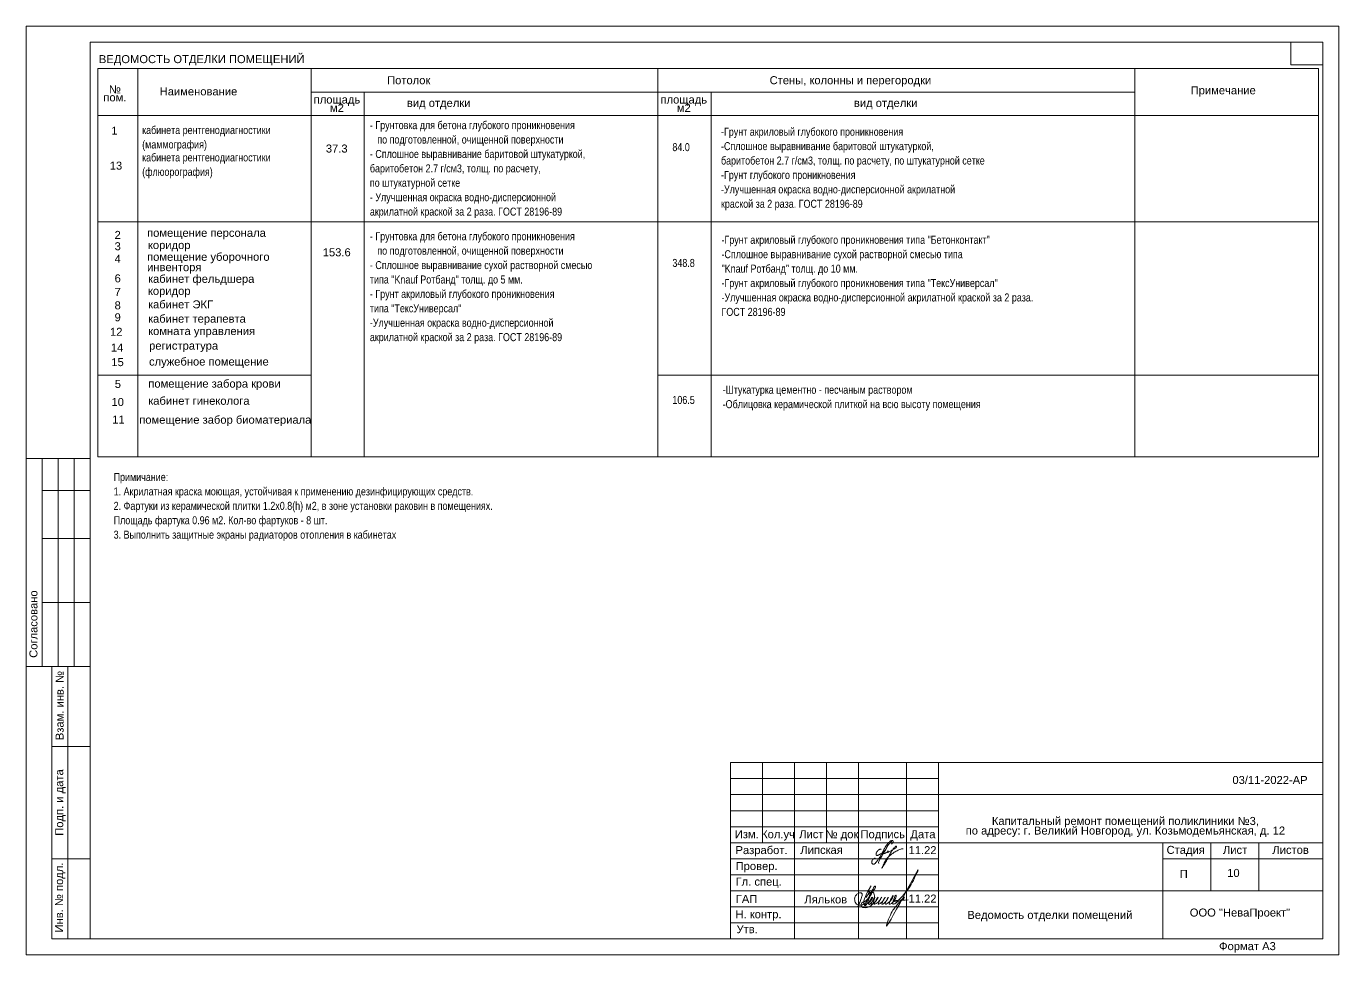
# Model space of a CAD drawing. Header units: metres. Extents: x 14591 to 15202, y 5442 to 5571.
# Drawn here: x 15006.55 to 15047.55, y 5478.61 to 5507.61 of the extents above; entities that cross this region are included whole.
import ezdxf
from ezdxf.enums import TextEntityAlignment as Align

# ---------------------------------------------------------------- set-up
doc = ezdxf.new("R2010")
doc.units = ezdxf.units.M
doc.header["$MEASUREMENT"] = 0
doc.linetypes.add('DGN Style 4', pattern=[5.601258, 2.79888, -1.39944, 0.003499, -1.39944])
for name, color, linetype, lineweight in [('Level 1', 7, 'Continuous', 0), ('Level 50', 7, 'Continuous', 0), ('Level 63', 7, 'Continuous', 0), ('Стены', 7, 'Continuous', 13)]:
    doc.layers.add(name, color=color, linetype=linetype, lineweight=lineweight)
doc.styles.add('ARIAL', font='arial.ttf')
doc.styles.add('MONOTXT', font='monotxt.shx', dxfattribs={"width": 0.8, "height": 0.5})
doc.styles.get("Standard").update_dxf_attribs({"font": 'txt.shx', "height": 0.0025})
doc.styles.add('Style-Arial', font='arial.ttf')

# ---------------------------------------------------------------- blocks, each defined once
blk = doc.blocks.new('*U287')
at = {"layer": 'Level 50', "color": 7, "linetype": 'Continuous', "lineweight": 0}
for p, q in [((-20.487, 14.5), (20.513, 14.5)), ((-20.487, -14.5), (-20.487, 14.5)), ((20.513, 14.5), (20.513, -14.5)), ((20.513, -14.5), (-20.487, -14.5))]:
    blk.add_line(p, q, dxfattribs=at)
at = {"layer": 'Level 50', "color": 7, "linetype": 'Continuous', "lineweight": 13}
for p, q in [((-18.487, 14), (20.013, 14)), ((-18.487, 14), (-18.487, -14)), ((19.013, 14), (19.013, 13.3)), ((20.013, 14), (20.013, -14)), ((19.013, 13.3), (20.013, 13.3)), ((-18.926, -14), (20.013, -14))]:
    blk.add_line(p, q, dxfattribs=at)
at = {"layer": 'Level 63', "color": 7, "linetype": 'Continuous', "lineweight": 13}
for p, q in [((-20.487, 1), (-18.487, 1)), ((-20.487, 1), (-20.487, -5.5)), ((-19.987, 1), (-19.987, -5.5)), ((-19.487, 1), (-19.487, -5.5)), ((-18.987, 1), (-18.987, -5.5)), ((-19.987, 0), (-18.487, 0)), ((-19.987, -1.5), (-18.487, -1.5)), ((-19.987, -3.5), (-18.487, -3.5)), ((-20.487, -5.5), (-18.487, -5.5)), ((-19.687, -5.5), (-18.487, -5.5)), ((-19.187, -14), (-19.187, -5.5)), ((-19.687, -8), (-18.487, -8)), ((1.513, -8.5), (20.013, -8.5)), ((1.513, -8.5), (1.513, -14)), ((2.513, -8.5), (2.513, -11)), ((3.513, -8.5), (3.513, -14)), ((4.513, -8.5), (4.513, -11)), ((5.513, -8.5), (5.513, -14)), ((7.013, -8.5), (7.013, -14)), ((8.013, -8.5), (8.013, -14)), ((8.013, -9.5), (20.013, -9.5)), ((1.513, -10.5), (8.013, -10.5)), ((1.513, -11), (8.013, -11)), ((8.013, -11), (20.013, -11)), ((-19.687, -11.5), (-18.487, -11.5)), ((15.013, -11.5), (20.013, -11.5)), ((8.013, -12.5), (20.013, -12.5))]:
    blk.add_line(p, q, dxfattribs=at)
at = {"layer": 'Level 63', "color": 7, "linetype": 'Continuous', "lineweight": 0}
for p, q in [((1.513, -9), (8.013, -9)), ((1.513, -9.5), (8.013, -9.5)), ((1.513, -10), (8.013, -10)), ((1.513, -11.5), (8.013, -11.5)), ((1.513, -12), (8.013, -12)), ((1.513, -12.5), (8.013, -12.5)), ((1.513, -13), (8.013, -13)), ((1.513, -13.5), (8.013, -13.5))]:
    blk.add_line(p, q, dxfattribs=at)
at = {"layer": 'Level 63', "color": 7, "linetype": 'Continuous', "lineweight": 13, "flags": 128}
for points in [[(-18.487, -14), (-19.687, -14), (-19.687, -5.5)], [(15.013, -11), (15.013, -14)], [(16.513, -11), (16.513, -12.5)], [(18.013, -11), (18.013, -12.5)]]:
    blk.add_lwpolyline(points, dxfattribs=at)
at = {"color": 7, "linetype": 'Continuous', "lineweight": 13, "style": 'Style-Arial'}
blk.add_text('ООО "НеваПроект"', height=0.25, dxfattribs=at).set_placement((15.859, -13.057), align=Align.TOP_LEFT)
at = {"layer": 'Level 63', "color": 7, "linetype": 'Continuous', "lineweight": 0, "style": 'Style-Arial'}
for s, p in [('Согласовано', (-20.263, -4.173)), ('Взам. инв. №', (-19.445, -6.716)), ('Подп. и дата', (-19.457, -9.745)), ('Инв. № подл.', (-19.462, -12.713))]:
    blk.add_text(s, height=0.25002, rotation=90, dxfattribs=at).set_placement(p, align=Align.MIDDLE_CENTER)
for s, p in [('Изм.', (2.02, -10.735)), ('Кол.уч', (2.997, -10.735)), ('Лист', (4.036, -10.735)), ('№ док', (4.994, -10.735)), ('Подпись', (6.268, -10.735)), ('Дата', (7.524, -10.735)), ('Разработ.', (2.482, -11.231)), ('Стадия', (15.731, -11.225)), ('Лист', (17.276, -11.225)), ('Листов', (19.009, -11.225)), ('Провер.', (2.327, -11.729)), ('Гл. спец.', (2.393, -12.216)), ('ГАП', (2.014, -12.757)), ('Н. контр.', (2.388, -13.235)), ('Утв.', (2.032, -13.702)), ('Формат А3', (17.66, -14.231))]:
    blk.add_text(s, height=0.25, dxfattribs=at).set_placement(p, align=Align.MIDDLE_CENTER)
blk = doc.blocks.new('*U194')
at = {"layer": 'Level 1', "color": 5, "linetype": 'Continuous', "lineweight": 0}
for points, knots in [([(0.306, 0.776), (0.338, 0.808), (0.397, 0.875), (0.429, 0.933), (0.429, 0.965), (0.42, 1.007), (0.389, 1.038), (0.332, 1.045), (0.263, 1.027), (0.213, 1.007), (0.118, 0.929), (0.06, 0.874), (-0.031, 0.753), (-0.11, 0.623), (-0.214, 0.445), (-0.303, 0.264), (-0.383, 0.11), (-0.478, -0.059), (-0.639, -0.303), (-0.752, -0.465), (-0.872, -0.638), (-0.988, -0.735), (-1.017, -0.735), (-1.061, -0.743), (-1.139, -0.715), (-1.158, -0.689), (-1.176, -0.645), (-1.176, -0.576), (-1.169, -0.519), (-1.149, -0.433), (-1.081, -0.354), (-1.035, -0.336), (-0.993, -0.308), (-0.956, -0.297), (-0.92, -0.293), (-0.909, -0.307), (-0.916, -0.318)], [0, 0, 0, 0, 0.032258, 0.064516, 0.096774, 0.129032, 0.16129, 0.193548, 0.225806, 0.258065, 0.290323, 0.322581, 0.354839, 0.387097, 0.419355, 0.451613, 0.483871, 0.516129, 0.548387, 0.580645, 0.612903, 0.645161, 0.677419, 0.709677, 0.741935, 0.774194, 0.806452, 0.83871, 0.870968, 0.903226, 0.935484, 0.967742, 0.983871, 0.991935, 0.995968, 1, 1, 1, 1]), ([(0.324, 0.97), (0.325, 0.97), (0.327, 0.977), (0.319, 0.976), (0.313, 0.973), (0.304, 0.967), (0.289, 0.95), (0.206, 0.881), (0.152, 0.82), (0.093, 0.753), (-0.006, 0.617), (-0.174, 0.288), (-0.312, 0.065), (-0.539, -0.325), (-0.642, -0.514), (-0.687, -0.643), (-0.64, -0.686)], [0, 0, 0, 0, 0.005306, 0.009091, 0.012718, 0.03509, 0.04357, 0.143713, 0.287425, 0.431138, 0.57485, 0.718563, 0.862275, 0.934132, 0.97006, 1, 1, 1, 1])]:
    blk.add_open_spline(points, degree=3, knots=knots, dxfattribs=at)
blk.add_open_spline([(-0.466, 0.375), (-0.477, 0.405), (-0.522, 0.405), (-0.564, 0.389), (-0.626, 0.36), (-0.677, 0.321), (-0.751, 0.252), (-0.803, 0.178), (-0.835, 0.121), (-0.851, 0.046), (-0.851, -0.036), (-0.83, -0.076), (-0.798, -0.084), (-0.77, -0.084), (-0.711, -0.062), (-0.657, -0.037), (-0.529, 0.033), (-0.308, 0.141), (-0.219, 0.237), (-0.169, 0.317), (-0.193, 0.317), (-0.298, 0.134), (-0.31, 0.076), (-0.31, 0.056), (-0.266, 0.056), (-0.23, 0.056), (-0.158, 0.094), (-0.083, 0.14), (-0.024, 0.179), (0.022, 0.211), (0.057, 0.251), (0.057, 0.266), (0.032, 0.232), (0.004, 0.173), (-0.002, 0.145), (0.03, 0.145), (0.108, 0.188), (0.241, 0.256), (0.325, 0.302), (0.438, 0.365), (0.547, 0.44), (0.612, 0.48), (0.654, 0.521), (0.679, 0.566), (0.679, 0.617), (0.679, 0.634), (0.648, 0.626), (0.594, 0.589), (0.512, 0.517), (0.448, 0.428), (0.37, 0.31), (0.317, 0.235), (0.239, 0.11), (0.158, -0.046), (0.088, -0.178), (-0.026, -0.403), (-0.22, -0.74), (-0.324, -0.893), (-0.414, -0.996), (-0.414, -1.046), (-0.377, -1.018), (-0.317, -0.817), (-0.236, -0.634), (-0.15, -0.464), (-0.087, -0.376), (0.011, -0.254), (0.138, -0.127), (0.215, -0.06), (0.339, 0.033), (0.462, 0.119), (0.577, 0.204), (0.723, 0.281), (0.876, 0.347), (1.008, 0.391), (1.08, 0.409), (1.176, 0.43)], degree=3, dxfattribs=at)

msp = doc.modelspace()

# ---------------------------------------------------------------- linework, layer by layer
at = {"color": 7, "linetype": 'Continuous', "lineweight": 13, "ltscale": 0.001}
for p, q in [((15008.7822367, 5506.28434761), (15046.91534312, 5506.28434761)), ((15010.0302494, 5494.15413519), (15010.0302494, 5506.28434761)), ((15015.44733335, 5494.15413519), (15015.44733335, 5506.28434761)), ((15026.28153169, 5504.81901066), (15026.28153169, 5506.28434761)), ((15041.17417235, 5494.15413519), (15041.17417235, 5506.28434761)), ((15017.10867775, 5494.15413519), (15017.10867775, 5505.55167914)), ((15027.9428761, 5494.15413519), (15027.9428761, 5505.55167914)), ((15008.7822367, 5504.81901066), (15046.91534312, 5504.81901066)), ((15026.28153169, 5494.15413519), (15026.28153169, 5504.81901066)), ((15008.7822367, 5494.15413519), (15046.91534312, 5494.15413519))]:
    msp.add_line(p, q, dxfattribs=at)
at = {"color": 7, "linetype": 'Continuous', "lineweight": 13}
for p, q in [((15008.7822367, 5506.28434761), (15008.7822367, 5494.15413519)), ((15046.91534312, 5506.28434761), (15046.91534312, 5494.15413519)), ((15015.44733335, 5505.55167914), (15041.17417235, 5505.55167914))]:
    msp.add_line(p, q, dxfattribs=at)
at = {"color": 7, "linetype": 'Continuous', "lineweight": 0}
for p, q in [((15008.7822367, 5501.49589662), (15046.91534312, 5501.49589662)), ((15008.7822367, 5496.70702977), (15015.44733335, 5496.70702977)), ((15026.28153169, 5496.70702977), (15046.91534312, 5496.70702977))]:
    msp.add_line(p, q, dxfattribs=at)
at = {"color": 5, "linetype": 'Continuous', "lineweight": 0}
msp.add_spline([(15032.52859697, 5480.12419008), (15032.63126238, 5480.3590079), (15032.65644573, 5480.45299346), (15032.65644573, 5480.50619738), (15032.6252184, 5480.53742471), (15032.57593813, 5480.53742471), (15032.49859186, 5480.49276882), (15032.44383934, 5480.4229805), (15032.42938767, 5480.38259216), (15032.42938767, 5480.31397556), (15032.44643516, 5480.25035346), (15032.48927204, 5480.18965581), (15032.538534, 5480.16121441), (15032.60529661, 5480.15007128), (15032.67334877, 5480.1683058), (15032.73182488, 5480.19490193), (15032.77193192, 5480.22590171), (15032.8432957, 5480.3495074), (15032.90948961, 5480.4855709), (15032.96321508, 5480.59599867), (15033.01944451, 5480.69339091), (15033.05665798, 5480.74555183), (15033.07402204, 5480.75020451), (15033.08071553, 5480.72522407), (15033.06970348, 5480.68412657), (15033.03723065, 5480.63928636), (15032.84600366, 5480.27085575), (15032.78523566, 5480.16560248), (15032.73972135, 5480.13932479), (15032.72754795, 5480.16040973), (15032.72189463, 5480.18150822), (15032.71440251, 5480.2569789), (15032.74752616, 5480.38059804), (15032.84236824, 5480.58729113), (15032.9406304, 5480.75748619), (15032.84357669, 5480.56017337), (15032.90671911, 5480.61576647), (15032.77794689, 5480.39272644), (15032.87869726, 5480.52325061), (15032.95286827, 5480.56607326), (15033.00911412, 5480.55100223), (15033.03591273, 5480.49087367), (15033.04382309, 5480.39395317), (15032.97304397, 5480.17113318), (15032.88527674, 5480.1068444), (15032.82071774, 5480.07991113), (15032.72151276, 5480.07615903), (15032.65273427, 5480.10532013), (15032.64021941, 5480.12699651), (15032.63266311, 5480.17761112), (15032.64643101, 5480.22899361), (15032.72214651, 5480.25657789), (15032.87504888, 5480.39355127), (15032.75955506, 5480.16632278), (15032.81901331, 5480.20065101), (15032.97325064, 5480.35488835), (15032.9853697, 5480.40011728), (15032.86020237, 5480.18332111), (15032.99316771, 5480.28430666), (15033.06152489, 5480.40721639), (15032.94417016, 5480.17418855), (15033.10603722, 5480.30178582), (15033.16449493, 5480.40721639), (15033.04128894, 5480.18963852), (15033.20739983, 5480.29564543), (15033.27387809, 5480.40721639), (15033.16408429, 5480.18736551), (15033.33395691, 5480.32386034), (15033.38146802, 5480.40721639), (15033.2798515, 5480.19056567), (15033.47744303, 5480.38260713), (15033.48231324, 5480.39482285), (15033.383845, 5480.20251442), (15033.6280035, 5480.4294753), (15033.63066872, 5480.43942203), (15033.50658492, 5480.19896057), (15033.72565527, 5480.4295674), (15033.72565527, 5480.45851246), (15033.61644638, 5480.21067555), (15033.91670121, 5480.4355321), (15034.26075999, 5480.92860932), (15034.39571498, 5481.21912969), (15033.418215, 5479.52605007), (15033.60132756, 5479.95803069), (15033.82606266, 5480.24862254), (15033.97920471, 5480.40176459), (15033.92358724, 5480.30543231), (15033.65352195, 5480.27306252), (15034.0962211, 5480.31562648)], degree=3, dxfattribs=at)

# ---------------------------------------------------------------- block references
at = {"layer": 'Level 1', "color": 5, "linetype": 'Continuous', "lineweight": 0, "xscale": 0.4141646088358931, "yscale": 0.4141646088358931, "zscale": 0.4141646088358931}
msp.add_blockref('*U194', (15033.45022433, 5481.74016263), dxfattribs=at)
at = {"layer": 'Level 50', "color": 7, "linetype": 'Continuous', "lineweight": 13}
msp.add_blockref('*U287', (15027.03620824, 5493.10516599), dxfattribs=at)

# ---------------------------------------------------------------- texts
at = {"color": 7, "linetype": 'Continuous', "lineweight": 13, "style": 'Style-Arial'}
for s, p in [('Потолок', (15018.49657428, 5505.9195518)), ('Стены, колонны и перегородки', (15032.29529887, 5505.9195518)), ('37.3', (15016.24766986, 5503.78620152)), ('153.6', (15016.24766986, 5500.54580818))]:
    msp.add_text(s, height=0.25, dxfattribs=at).set_placement(p, align=Align.MIDDLE_CENTER)
at = {"color": 7, "linetype": 'Continuous', "lineweight": 0, "style": 'Style-Arial'}
for s, p in [('2', (15009.3082127, 5501.21273238)), ('3', (15009.3082127, 5500.85872691)), ('4', (15009.3082127, 5500.46612271)), ('6', (15009.3082127, 5499.85626281)), ('7', (15009.3082127, 5499.43167681)), ('8', (15009.3082127, 5499.01323509)), ('9', (15009.3082127, 5498.63985148)), ('12', (15009.16529696, 5498.18659213)), ('14', (15009.19130593, 5497.69274812)), ('15', (15009.20684955, 5497.23948877)), ('5', (15009.3146052, 5496.55812538)), ('10', (15009.21182658, 5495.99458396)), ('11', (15009.23432593, 5495.44344927)), ('03/11-2022-АР', (15044.22739385, 5484.18913331))]:
    msp.add_text(s, height=0.25, dxfattribs=at).set_placement(p, align=Align.TOP_LEFT)
msp.add_text('Липская', height=0.25, dxfattribs=at).set_placement((15031.39349858, 5482.00469768), align=Align.TOP_CENTER)
at = {"color": 18, "linetype": 'Continuous', "lineweight": 13, "true_color": 0x000000, "style": 'ARIAL'}
for s, p in [('11.22', (15034.5470487, 5481.9968628)), ('П', (15042.70619661, 5481.25549395)), ('11.22', (15034.5470487, 5480.48440733)), ('Ведомость отделки помещений', (15038.52552444, 5479.97356386))]:
    msp.add_text(s, height=0.25, dxfattribs=at).set_placement(p, align=Align.TOP_CENTER)
at = {"color": 7, "lineweight": 13, "style": 'Style-Arial'}
for s, p in [('10', (15044.06386499, 5481.2851354)), ('Ляльков', (15030.85561915, 5480.45783))]:
    msp.add_text(s, height=0.25, dxfattribs=at).set_placement(p, align=Align.TOP_LEFT)
at = {"color": 7, "linetype": 'Continuous', "lineweight": 13, "char_height": 0.25}
for s, insert, attachment_point, line_spacing_factor in [('\\fArial|b0|i0|c204204|p39;ВЕДОМОСТЬ ОТДЕЛКИ ПОМЕЩЕНИЙ', (15008.81725387, 5506.38103857), 7, 0.6), ('\\fArial|b0|i0|c204204|p39;№\\Pпом.', (15009.31845638, 5505.5071055), 5, 0.6), ('\\fArial|b0|i0|c204204|p39;Наименование', (15011.92877441, 5505.56898806), 5, 0.6), ('\\fArial|b0|i0|c204204|p39;Примечание', (15043.94006832, 5505.56822816), 5, 0.72)]:
    msp.add_mtext(s, dxfattribs=dict(at, insert=insert, attachment_point=attachment_point, line_spacing_factor=line_spacing_factor))
at = {"color": 7, "linetype": 'Continuous', "lineweight": 13, "char_height": 0.25, "style": 'Style-Arial'}
for s, insert, attachment_point, line_spacing_factor in [('площадь\\Pм2', (15016.25571914, 5505.18617001), 5, 0.621037), ('площадь\\Pм2', (15027.08991748, 5505.18617001), 5, 0.621037), ('помещение персонала\\P', (15010.3240189, 5501.2786691), 1, 0.6), ('помещение уборочного \\Pинвенторя\\P', (15010.3240189, 5500.5291796), 1, 0.776524), ('комната управления\\P', (15010.3591451, 5498.21079386), 1, 1.2), ('регистратура\\P', (15010.38700778, 5497.75451655), 1, 1.2), ('служебное помещение', (15010.38379901, 5497.25725533), 1, 0.792)]:
    msp.add_mtext(s, dxfattribs=dict(at, insert=insert, attachment_point=attachment_point, line_spacing_factor=line_spacing_factor))
at = {"color": 18, "lineweight": 13, "true_color": 0x000000, "char_height": 0.25, "attachment_point": 7, "style": 'MONOTXT'}
for s, insert, line_spacing_factor in [('\\fArial|b0|i0|c204204|p39;кабинета рентгенодиагностики\\P(маммография)', (15010.17040506, 5503.71241912), 1.08), ('\\fArial|b0|i0|c204204|p39;- Грунтовка для бетона глубокого проникновения\\P   по подготовленной, очищенной поверхности\\P- Сплошное выравнивание баритовой штукатуркой,\\Pбаритобетон 2.7 г/см3, толщ. по расчету, \\Pпо штукатурной сетке\\P- Улучшенная окраска водно-дисперсионной \\Pакрилатной краской за 2 раза. ГОСТ 28196-89', (15017.28317863, 5501.61561159), 1.08), ('\\fArial|b0|i0|c204204|p39;-Грунт акриловый глубокого проникновения \\P-Сплошное выравнивание баритовой штукатуркой,\\Pбаритобетон 2.7 г/см3, толщ. по расчету, по штукатурной сетке\\P-Грунт глубокого проникновения \\P-Улучшенная окраска водно-дисперсионной акрилатной \\Pкраской за 2 раза. ГОСТ 28196-89', (15028.25105261, 5501.85980173), 1.08), ('\\fArial|b0|i0|c204204|p39;84.0', (15026.73321716, 5503.70159716), 0.6), ('\\fArial|b0|i0|c204204|p39;кабинета рентгенодиагностики\\P(флюорография)', (15010.17040506, 5502.85771838), 1.08), ('\\fArial|b0|i0|c204204|p39;- Грунтовка для бетона глубокого проникновения\\P   по подготовленной, очищенной поверхности\\P- Сплошное выравнивание сухой растворной смесью \\Pтипа "Knauf Ротбанд" толщ. до 5 мм.\\P- Грунт акриловый глубокого проникновения \\Pтипа "ТексУниверсал"\\P-Улучшенная окраска водно-дисперсионной \\Pакрилатной краской за 2 раза. ГОСТ 28196-89', (15017.28317863, 5497.6946879), 1.08), ('\\fArial|b0|i0|c204204|p39;-Грунт акриловый глубокого проникновения типа "Бетонконтакт"\\P-Сплошное выравнивание сухой растворной смесью типа\\P"Knauf Ротбанд" толщ. до 10 мм.\\P-Грунт акриловый глубокого проникновения типа "ТексУниверсал"\\P-Улучшенная окраска водно-дисперсионной акрилатной краской за 2 раза. \\PГОСТ 28196-89', (15028.2666582, 5498.5560969), 1.08), ('\\fArial|b0|i0|c204204|p39;348.8', (15026.73321716, 5500.08441389), 0.6), ('\\fArial|b0|i0|c204204|p39;106.5', (15026.73321716, 5495.80526245), 0.6), ('\\P\\fArial|b0|i0|c204204|p39;-Штукатурка цементно - песчаным раствором \\P-Облицовка керамической плиткой на всю высоту помещения\\P\\P', (15028.30309937, 5495.1515505), 1.08), ('\\fArial|b0|i0|c204204|p39;Примичание:\\P1. Акрилатная краска моющая, устойчивая к применению дезинфицирующих средств.\\P2. Фартуки из керамической плитки 1.2х0.8(h) м2, в зоне установки раковин в помещениях. \\PПлощадь фартука 0.96 м2. Кол-во фартуков - 8 шт.\\P3. Выполнить защитные экраны радиаторов отопления в кабинетах\\P', (15009.2787765, 5491.52537166), 1.08)]:
    msp.add_mtext(s, dxfattribs=dict(at, insert=insert, line_spacing_factor=line_spacing_factor))
at = {"linetype": 'Continuous', "lineweight": 0, "insert": (15040.88478455, 5482.59690722), "char_height": 0.25, "attachment_point": 5, "line_spacing_factor": 0.72, "style": 'Style-Arial'}
msp.add_mtext('Капитальный ремонт помещений поликлиники №3, \\Pпо адресу: г. Великий Новгород, ул. Козьмодемьянская, д. 12', dxfattribs=at)
at = {"layer": 'Level 1', "color": 7, "linetype": 'Continuous', "lineweight": 13, "style": 'Style-Arial'}
for p in [(15019.43239289, 5505.20972079), (15033.3954607, 5505.20972079)]:
    msp.add_text('вид отделки', height=0.2500002, dxfattribs=at).set_placement(p, align=Align.MIDDLE_CENTER)
at = {"layer": 'Level 63', "color": 7, "linetype": 'DGN Style 4', "lineweight": 13, "style": 'Style-Arial'}
for s, p in [('коридор', (15010.35237351, 5500.89669463)), ('кабинет фельдшера', (15010.35587384, 5499.84181127)), ('коридор', (15010.35237351, 5499.46385472)), ('кабинет ЭКГ', (15010.35587384, 5499.04412891)), ('кабинет терапевта', (15010.35587384, 5498.59748479)), ('помещение забора крови', (15010.36226633, 5496.56918499)), ('кабинет гинеколога', (15010.36226633, 5496.03319412)), ('помещение забор биоматериала', (15010.07883513, 5495.44135106))]:
    msp.add_text(s, height=0.25, dxfattribs=at).set_placement(p, align=Align.TOP_LEFT)
at = {"layer": 'Стены', "color": 7, "linetype": 'Continuous', "lineweight": 13, "style": 'Style-Arial'}
for s, p in [('1', (15009.30425535, 5504.34550611)), ('13', (15009.35045978, 5503.25238406))]:
    msp.add_text(s, height=0.25, dxfattribs=at).set_placement(p, align=Align.MIDDLE_CENTER)

doc.saveas('drawing.dxf')
